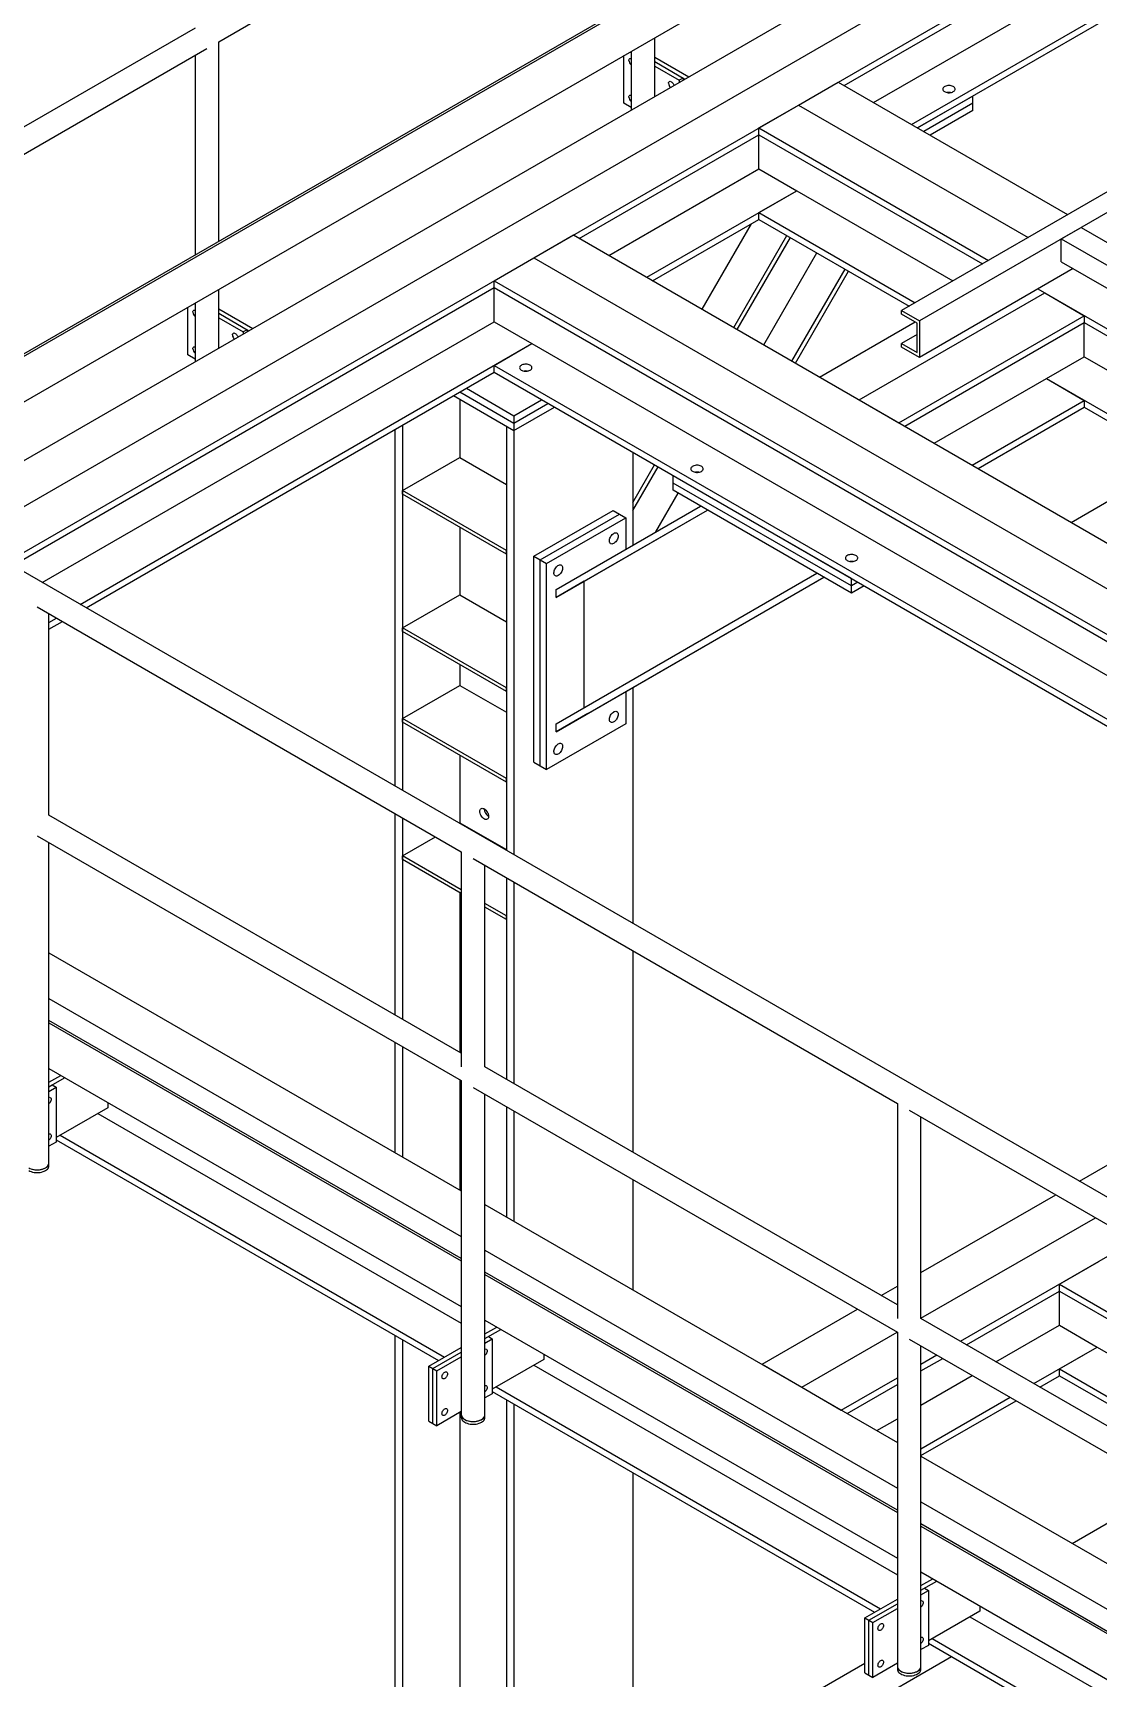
# Model space of a CAD drawing. Header units: millimetres. Extents: x 0 to 16187, y -20471 to 6290.
# Drawn here: x 616.2 to 711.2, y 1881.5 to 2028.2 of the extents above; entities that cross this region are included whole.
import ezdxf

# ---------------------------------------------------------------- set-up
doc = ezdxf.new("R2010")
doc.units = ezdxf.units.MM

msp = doc.modelspace()

# ---------------------------------------------------------------- linework, layer by layer
at = {"color": 7, "linetype": 'Continuous', "lineweight": 25}
for p, q in [((606.76636, 1985.1044), (790.93166, 2091.42076)), ((610.3019, 1983.06338), (794.4672, 2089.37974)), ((613.83743, 1981.02236), (798.00273, 2087.33872)), ((749.1063, 2076.8039), (598.51362, 1989.8686)), ((598.6904, 1989.76655), (749.28307, 2076.70185)), ((602.22651, 1987.7252), (749.28307, 2072.61915)), ((632.74268, 2027.43979), (670.57847, 2049.28192)), ((688.52501, 2023.52617), (724.41059, 2044.24248)), ((691.15996, 2022.00505), (724.41059, 2041.20023)), ((694.53639, 2020.05587), (727.78703, 2039.25106)), ((695.06681, 2019.74967), (724.41059, 2036.68948)), ((630.63268, 2028.65806), (593.85181, 2007.42491)), ((632.74268, 2009.62862), (632.74268, 2027.43979)), ((671.63355, 2022.55143), (671.63355, 2027.79303)), ((593.85181, 2004.98856), (631.68759, 2026.8307)), ((630.63268, 2026.22171), (630.63268, 2008.41054)), ((668.86859, 2021.95429), (668.86859, 2026.19686)), ((669.43735, 2026.5252), (669.52355, 2026.47543)), ((669.52355, 2026.57496), (669.52355, 2021.33335)), ((671.63355, 2026.07376), (674.68432, 2024.3126)), ((671.63355, 2025.66556), (674.17189, 2024.20021)), ((671.63355, 2025.66556), (674.33076, 2024.10849)), ((671.63355, 2025.25736), (673.81834, 2023.99611)), ((674.17189, 2024.20021), (673.81834, 2023.99611)), ((673.81834, 2023.99611), (673.81834, 2023.81268)), ((674.17189, 2024.20021), (674.17189, 2024.01678)), ((684.45906, 2021.79136), (687.99459, 2023.83238)), ((687.99459, 2023.83238), (708.46473, 2012.01522)), ((699.99773, 2022.59623), (695.06681, 2019.74967)), ((699.99773, 2021.943), (699.99773, 2022.59623)), ((669.52355, 2021.57619), (668.86859, 2021.95429)), ((680.92353, 2019.75034), (684.45906, 2021.79136)), ((684.45906, 2021.79136), (704.9292, 2009.9742)), ((699.99773, 2021.943), (695.63259, 2019.42306)), ((699.99773, 2021.28977), (696.19837, 2019.09644)), ((699.99773, 2021.28977), (699.99773, 2021.943)), ((680.92353, 2019.75034), (701.39366, 2007.93318)), ((680.92353, 2019.13793), (680.92353, 2019.75034)), ((664.90764, 2009.89216), (680.92353, 2019.13793)), ((680.92353, 2019.13793), (700.86325, 2007.62697)), ((680.92353, 2016.09568), (680.92353, 2019.13793)), ((667.54259, 2008.37103), (680.92353, 2016.09568)), ((680.92353, 2016.09568), (684.29996, 2014.14651)), ((715.74853, 2016.22007), (693.65145, 2003.46369)), ((717.33952, 2015.30161), (695.24244, 2002.54523)), ((670.91903, 2006.42186), (684.29996, 2014.14651)), ((680.92353, 2012.19733), (684.29996, 2014.14651)), ((684.29996, 2014.14651), (698.2283, 2006.10585)), ((680.92353, 2012.19733), (694.85186, 2004.15667)), ((680.92353, 2011.58493), (680.92353, 2012.19733)), ((671.44944, 2006.11566), (680.92353, 2011.58493)), ((675.85786, 2003.57073), (680.26556, 2011.20509)), ((680.92353, 2011.58493), (694.32145, 2003.85047)), ((707.89965, 2009.85208), (709.66742, 2010.87259)), ((709.66742, 2010.87259), (731.23417, 1998.42237)), ((660.84169, 2008.15734), (664.37723, 2010.19836)), ((664.37723, 2010.19836), (771.83912, 1948.16193)), ((678.68629, 2001.93791), (683.42294, 2010.14204)), ((678.99881, 2001.7575), (683.73547, 2009.96163)), ((707.89965, 2007.81073), (707.89965, 2009.85208)), ((707.89965, 2009.85208), (729.46641, 1997.40186)), ((718.29125, 1920.72245), (567.3593, 2007.85361)), ((657.30616, 2006.11632), (660.84169, 2008.15734)), ((660.84169, 2008.15734), (768.30359, 1946.12091)), ((681.36398, 2000.39212), (686.10064, 2008.59624)), ((707.89965, 2007.81073), (727.69835, 1996.38118)), ((683.87421, 1998.94299), (688.61087, 2007.14712)), ((684.18674, 1998.76257), (688.92339, 2006.9667)), ((708.96048, 2007.19833), (695.24244, 1999.27907)), ((614.36785, 1980.71615), (657.30616, 2005.50391)), ((632.74268, 2000.10021), (632.74268, 2005.34181)), ((657.30616, 2006.11632), (764.76805, 1944.07989)), ((657.30616, 2005.50391), (657.30616, 2006.11632)), ((657.30616, 2005.50391), (752.44729, 1950.58011)), ((657.30616, 2002.46167), (657.30616, 2005.50391)), ((689.86843, 1995.4826), (706.41473, 2005.03458)), ((705.81354, 2005.38164), (706.41473, 2005.03458)), ((705.81354, 2005.38164), (724.55141, 1994.56449)), ((706.41473, 2005.03458), (709.95026, 2002.99356)), ((629.97772, 1999.50307), (629.97772, 2003.74563)), ((630.54648, 2004.07397), (630.63268, 2004.02421)), ((630.63268, 2004.12373), (630.63268, 1998.88213)), ((632.74268, 2003.62254), (635.79344, 2001.86137)), ((693.65145, 2003.46369), (695.24244, 2002.54523)), ((693.65145, 2003.13707), (693.65145, 2003.46369)), ((617.0028, 1979.19503), (657.30616, 2002.46167)), ((632.74268, 2003.21434), (635.28102, 2001.74898)), ((632.74268, 2003.21434), (635.43989, 2001.65727)), ((632.74268, 2002.80613), (634.92747, 2001.54488)), ((657.30616, 2002.46167), (660.68259, 2000.51249)), ((686.33289, 1997.52362), (694.85409, 2002.4428)), ((693.40396, 1993.44158), (709.95026, 2002.99356)), ((695.03031, 2002.34108), (693.65145, 2003.13707)), ((693.93438, 1993.13538), (709.95026, 2002.38115)), ((695.03031, 1999.72815), (695.03031, 2002.34108)), ((695.24244, 2002.54523), (695.24244, 1999.27907)), ((709.95026, 2002.99356), (709.95026, 2002.38115)), ((709.95026, 1999.3389), (709.95026, 2002.38115)), ((709.95026, 2002.38115), (724.02099, 1994.25829)), ((620.37923, 1977.24586), (660.68259, 2000.51249)), ((635.28102, 2001.74898), (634.92747, 2001.54488)), ((634.92747, 2001.54488), (634.92747, 2001.36146)), ((635.28102, 2001.74898), (635.28102, 2001.56556)), ((657.30616, 1998.56332), (660.68259, 2000.51249)), ((660.68259, 2000.51249), (749.81234, 1949.05898)), ((695.03031, 2001.32014), (693.65145, 2000.52414)), ((693.65145, 2000.19753), (693.65145, 2000.52414)), ((693.65145, 2000.52414), (695.03031, 1999.72815)), ((630.63268, 1999.12497), (629.97772, 1999.50307)), ((695.24244, 1999.27907), (693.65145, 2000.19753)), ((706.57382, 1997.38973), (709.95026, 1999.3389)), ((709.95026, 1999.3389), (721.38604, 1992.73717)), ((620.90965, 1976.93965), (657.30616, 1997.95091)), ((657.30616, 1998.56332), (746.43591, 1947.10981)), ((657.30616, 1997.95091), (657.30616, 1998.56332)), ((657.30616, 1997.95091), (745.90549, 1946.80361)), ((686.33289, 1997.52362), (689.86843, 1995.4826)), ((654.26551, 1996.19558), (659.07393, 1993.41974)), ((654.83129, 1996.5222), (659.07393, 1994.07297)), ((696.56933, 1991.61426), (706.57382, 1997.38973)), ((706.57382, 1997.38973), (709.95026, 1995.44056)), ((706.57382, 1997.38973), (718.00961, 1990.78799)), ((653.69973, 1995.86896), (659.07393, 1992.76651)), ((654.24792, 1995.5525), (654.24792, 1990.34596)), ((659.07393, 1994.07297), (661.5488, 1995.50169)), ((659.07393, 1993.41974), (662.11458, 1995.17507)), ((659.07393, 1992.76651), (662.68035, 1994.84845)), ((689.86843, 1995.4826), (693.40396, 1993.44158)), ((699.94576, 1989.66508), (709.95026, 1995.44056)), ((700.47618, 1989.35888), (709.95026, 1994.82815)), ((709.95026, 1995.44056), (709.95026, 1994.82815)), ((709.95026, 1994.82815), (717.47919, 1990.48179)), ((649.13908, 1993.23615), (649.13908, 1960.64315)), ((658.40217, 1993.1543), (658.40217, 1955.29568)), ((659.07393, 1994.07297), (659.07393, 1993.41974)), ((659.07393, 1993.41974), (659.07393, 1992.76651)), ((648.46732, 1992.84836), (648.46732, 1961.03094)), ((659.07393, 1992.76651), (659.07393, 1954.90788)), ((649.13908, 1987.39669), (654.24792, 1990.34596)), ((654.24792, 1990.34596), (658.40217, 1987.94776)), ((669.68053, 1990.80734), (669.68053, 1982.52447)), ((669.68053, 1986.33948), (671.61522, 1989.69047)), ((669.68053, 1985.61775), (671.92775, 1989.51005)), ((673.28677, 1988.07227), (673.28677, 1988.7255)), ((689.19667, 1979.54091), (673.28677, 1988.7255)), ((708.78353, 1984.56315), (716.80919, 1989.19626)), ((649.13908, 1987.07007), (649.13908, 1987.39669)), ((658.40217, 1982.04921), (649.13908, 1987.39669)), ((689.19667, 1978.88768), (673.28677, 1988.07227)), ((673.28677, 1987.41903), (673.28677, 1988.07227)), ((689.19667, 1978.23444), (673.28677, 1987.41903)), ((658.40217, 1981.7226), (649.13908, 1987.07007)), ((662.83927, 1978.57382), (675.72194, 1986.01324)), ((671.7321, 1983.7092), (673.72718, 1987.16479)), ((660.84169, 1981.53877), (667.91276, 1985.62081)), ((661.40738, 1981.21221), (668.47845, 1985.29425)), ((661.97306, 1980.88565), (669.04413, 1984.96769)), ((662.83927, 1977.85209), (676.34694, 1985.65244)), ((665.3495, 1979.30121), (676.34735, 1985.6522)), ((667.91276, 1985.62081), (668.47845, 1985.29425)), ((668.47845, 1985.29425), (669.04413, 1984.96769)), ((669.04413, 1984.96769), (669.04413, 1982.15697)), ((708.78353, 1984.56315), (712.31907, 1982.52213)), ((654.24792, 1984.1208), (654.24792, 1978.09785)), ((658.40217, 1981.7226), (658.40217, 1982.04921)), ((660.84169, 1981.53877), (661.40738, 1981.21221)), ((660.84169, 1963.1666), (660.84169, 1981.53877)), ((661.40738, 1962.84004), (661.40738, 1981.21221)), ((661.40738, 1981.21221), (661.97306, 1980.88565)), ((661.97306, 1962.51348), (661.97306, 1980.88565)), ((662.83927, 1966.59315), (686.09694, 1980.02388)), ((662.83927, 1965.87142), (686.72194, 1979.66308)), ((665.3495, 1979.30121), (662.83927, 1977.85209)), ((662.83927, 1977.85209), (662.83927, 1978.57382)), ((665.3495, 1968.04274), (665.3495, 1979.30121)), ((665.6677, 1967.50424), (686.7224, 1979.66281)), ((689.19667, 1978.88768), (689.19667, 1979.54091)), ((689.76245, 1979.21429), (689.19667, 1978.88768)), ((689.19667, 1978.23444), (689.19667, 1978.88768)), ((690.32823, 1978.88768), (689.19667, 1978.23444)), ((616.54631, 1977.0222), (654.3821, 1955.18007)), ((649.13908, 1975.14857), (654.24792, 1978.09785)), ((654.24792, 1978.09785), (658.40217, 1975.69965)), ((617.60123, 1958.43604), (617.60123, 1976.41321)), ((617.60123, 1975.64215), (618.26906, 1976.02768)), ((617.60123, 1975.02974), (618.79948, 1975.72148)), ((649.13908, 1974.82196), (649.13908, 1975.14857)), ((658.40217, 1969.8011), (649.13908, 1975.14857)), ((658.40217, 1969.47449), (649.13908, 1974.82196)), ((654.24792, 1971.87268), (654.24792, 1970.0141)), ((649.13908, 1967.06482), (654.24792, 1970.0141)), ((654.24792, 1970.0141), (658.40217, 1967.6159)), ((658.40217, 1969.47449), (658.40217, 1969.8011)), ((669.68053, 1969.82155), (669.68053, 1948.78482)), ((669.04413, 1969.45405), (669.04413, 1966.59552)), ((649.13908, 1966.7382), (649.13908, 1967.06482)), ((658.40217, 1961.71735), (649.13908, 1967.06482)), ((658.40217, 1961.39073), (649.13908, 1966.7382)), ((665.6677, 1967.50424), (662.83927, 1965.87142)), ((669.04413, 1966.59552), (661.97306, 1962.51348)), ((662.83927, 1965.87142), (662.83927, 1966.59315)), ((654.24792, 1963.78893), (654.24792, 1957.76598)), ((660.84169, 1963.1666), (661.40738, 1962.84004)), ((661.40738, 1962.84004), (661.97306, 1962.51348)), ((658.40217, 1961.39073), (658.40217, 1961.71735)), ((654.3821, 1937.2029), (617.60123, 1958.43604)), ((648.46732, 1958.59459), (648.46732, 1940.61742)), ((649.13908, 1958.2068), (649.13908, 1940.22963)), ((616.54631, 1956.60868), (654.3821, 1934.76655)), ((649.13908, 1954.81671), (652.0753, 1956.51175)), ((654.18547, 1957.72993), (654.24792, 1957.76598)), ((654.24792, 1957.76598), (658.40217, 1955.36778)), ((617.60123, 1927.41076), (617.60123, 1955.99969)), ((654.3821, 1955.18007), (654.3821, 1935.98482)), ((649.13908, 1954.49009), (649.13908, 1954.81671)), ((654.3821, 1951.78998), (649.13908, 1954.81671)), ((654.3821, 1951.46336), (649.13908, 1954.49009)), ((655.43718, 1954.57098), (693.27297, 1932.72884)), ((656.4921, 1935.98482), (656.4921, 1953.96199)), ((658.40217, 1952.85933), (658.40217, 1934.88216)), ((659.07393, 1952.47153), (659.07393, 1934.49436)), ((654.24792, 1951.54082), (654.24792, 1937.28036)), ((658.40217, 1949.46924), (656.4921, 1950.5719)), ((709.50898, 1925.79235), (752.97771, 1950.88631)), ((658.40217, 1949.14262), (656.4921, 1950.24528)), ((658.40217, 1949.14262), (658.40217, 1949.46924)), ((617.60123, 1946.17207), (654.3821, 1924.93892)), ((669.68053, 1946.34847), (669.68053, 1928.3713)), ((617.60123, 1942.09003), (654.3821, 1920.85688)), ((654.3821, 1918.8821), (617.60123, 1940.11525)), ((617.60123, 1939.91115), (654.3821, 1918.678)), ((648.46732, 1938.18107), (648.46732, 1928.35345)), ((649.13908, 1937.79328), (649.13908, 1927.96565)), ((693.27297, 1914.75167), (656.4921, 1935.98482)), ((617.60123, 1935.82844), (654.3821, 1914.5953)), ((617.60123, 1934.6186), (618.64909, 1935.22352)), ((617.60123, 1934.2104), (619.00264, 1935.01942)), ((617.60123, 1934.2104), (617.90263, 1934.3844)), ((617.90263, 1934.3844), (618.25619, 1934.18029)), ((654.24792, 1934.844), (654.24792, 1925.01638)), ((654.3821, 1934.76655), (654.3821, 1904.95954)), ((617.60123, 1933.80219), (618.25619, 1934.18029)), ((618.25619, 1934.18029), (618.25619, 1929.28105)), ((655.43718, 1934.15746), (693.27297, 1912.31532)), ((656.4921, 1904.95954), (656.4921, 1933.54847)), ((622.85238, 1932.34258), (618.25619, 1929.68925)), ((621.96835, 1931.83224), (654.3821, 1913.12019)), ((622.85238, 1932.79701), (622.85238, 1932.34258)), ((658.40217, 1932.44581), (658.40217, 1922.61818)), ((659.07393, 1932.05801), (659.07393, 1922.23039)), ((693.27297, 1932.72884), (693.27297, 1913.5336)), ((694.32806, 1932.11975), (717.23633, 1918.89509)), ((695.38297, 1913.5336), (695.38297, 1931.51077)), ((618.25619, 1929.28105), (617.60123, 1928.90295)), ((618.25619, 1929.46448), (652.35549, 1909.77937)), ((618.59192, 1929.88307), (652.88591, 1910.08557)), ((617.60123, 1927.1658), (617.60123, 1927.41076)), ((669.68053, 1925.93495), (669.68053, 1916.10733)), ((695.38297, 1917.63758), (707.39881, 1924.57417)), ((656.4921, 1923.72084), (693.27297, 1902.4877)), ((695.38297, 1913.55554), (710.93434, 1922.53315)), ((698.8995, 1911.50355), (714.46987, 1920.49213)), ((656.4921, 1919.6388), (693.27297, 1898.40566)), ((707.72287, 1916.59717), (711.25841, 1918.63819)), ((693.27297, 1896.43088), (656.4921, 1917.66402)), ((656.4921, 1917.45992), (693.27297, 1896.22678)), ((691.82844, 1915.58559), (693.27297, 1916.4195)), ((699.42992, 1911.19734), (707.72287, 1915.98476)), ((707.72287, 1916.59717), (730.12269, 1903.66603)), ((707.72287, 1915.98476), (707.72287, 1916.59717)), ((707.72287, 1915.98476), (729.59228, 1903.35983)), ((707.72287, 1912.94252), (707.72287, 1915.98476)), ((681.20637, 1909.4536), (689.71826, 1914.36741)), ((656.4921, 1913.37722), (693.27297, 1892.14407)), ((656.4921, 1912.16738), (657.53996, 1912.7723)), ((656.4921, 1911.75917), (657.89352, 1912.5682)), ((718.29125, 1900.30893), (695.38297, 1913.5336)), ((702.06487, 1909.67622), (707.72287, 1912.94252)), ((707.72287, 1912.94252), (711.09931, 1910.99334)), ((648.46732, 1912.02396), (648.46732, 1859.91419)), ((649.13908, 1911.63616), (649.13908, 1859.5264)), ((651.49021, 1909.27985), (654.3821, 1910.9493)), ((656.4921, 1911.75917), (656.79351, 1911.93317)), ((656.4921, 1911.35097), (657.14706, 1911.72907)), ((656.79351, 1911.93317), (657.14706, 1911.72907)), ((657.14706, 1911.72907), (657.14706, 1906.82983)), ((684.7419, 1907.41258), (693.2538, 1912.32639)), ((693.27297, 1912.31532), (693.27297, 1882.50831)), ((694.32806, 1911.70623), (717.23633, 1898.48157)), ((695.38297, 1882.50831), (695.38297, 1911.09725)), ((705.4413, 1907.72705), (711.09931, 1910.99334)), ((707.72287, 1909.04417), (711.09931, 1910.99334)), ((711.09931, 1910.99334), (726.95733, 1901.8387)), ((651.84376, 1909.07575), (654.3821, 1910.5411)), ((652.19731, 1908.87164), (654.3821, 1910.13289)), ((661.74325, 1909.89136), (657.14706, 1907.23803)), ((661.74325, 1910.34579), (661.74325, 1909.89136)), ((681.20637, 1909.4536), (684.7419, 1907.41258)), ((695.38297, 1909.4735), (696.78933, 1910.28537)), ((695.38297, 1908.86109), (697.31975, 1909.97917)), ((651.49021, 1909.27985), (651.84376, 1909.07575)), ((651.49021, 1904.3806), (651.49021, 1909.27985)), ((651.84376, 1909.07575), (652.19731, 1908.87164)), ((651.84376, 1904.1765), (651.84376, 1909.07575)), ((652.19731, 1903.9724), (652.19731, 1908.87164)), ((660.85923, 1909.38102), (693.27297, 1890.66896)), ((688.27744, 1905.37156), (693.27297, 1908.25542)), ((695.38297, 1905.81884), (699.9547, 1908.45804)), ((705.97172, 1907.42084), (707.72287, 1908.43176)), ((707.72287, 1909.04417), (723.48607, 1899.94427)), ((707.72287, 1908.43176), (707.72287, 1909.04417)), ((707.72287, 1908.43176), (722.7606, 1899.75067)), ((657.14706, 1906.82983), (656.4921, 1906.45173)), ((657.14706, 1907.01325), (691.24637, 1887.32814)), ((657.48279, 1907.43184), (691.77678, 1887.63435)), ((684.7419, 1907.41258), (688.27744, 1905.37156)), ((688.80785, 1905.06536), (693.27297, 1907.64301)), ((695.38297, 1901.92049), (703.33113, 1906.50887)), ((654.3821, 1905.23365), (652.19731, 1903.9724)), ((654.24792, 1905.15619), (654.24792, 1862.47567)), ((658.40217, 1906.28869), (658.40217, 1854.17892)), ((659.07393, 1905.9009), (659.07393, 1853.79113)), ((695.38297, 1901.30809), (703.86155, 1906.20267)), ((651.49021, 1904.3806), (651.84376, 1904.1765)), ((651.84376, 1904.1765), (652.19731, 1903.9724)), ((654.3821, 1904.95954), (654.3821, 1904.71458)), ((656.4921, 1904.71458), (656.4921, 1904.95954)), ((691.4428, 1903.54423), (693.27297, 1904.60077)), ((695.38297, 1901.26962), (721.29932, 1886.30843)), ((669.68053, 1899.77784), (669.68053, 1859.91419)), ((708.87544, 1893.48059), (717.39056, 1898.39626)), ((695.38297, 1897.18758), (722.57742, 1881.48856)), ((717.94057, 1882.19058), (695.38297, 1895.2128)), ((695.38297, 1895.0087), (717.76379, 1882.08853)), ((695.38297, 1890.926), (717.76379, 1878.00582)), ((695.38297, 1889.71616), (696.43084, 1890.32108)), ((695.38297, 1889.30795), (696.78439, 1890.11697)), ((695.38297, 1889.30795), (695.68438, 1889.48195)), ((695.38297, 1888.89975), (696.03793, 1889.27785)), ((695.68438, 1889.48195), (696.03793, 1889.27785)), ((696.03793, 1889.27785), (696.03793, 1884.3786)), ((690.38108, 1886.82862), (693.27297, 1888.49808)), ((690.73463, 1886.62452), (693.27297, 1888.08987)), ((691.08819, 1886.42042), (693.27297, 1887.68167)), ((700.63413, 1887.44013), (696.03793, 1884.78681)), ((700.63413, 1887.89457), (700.63413, 1887.44013)), ((690.38108, 1881.92938), (690.38108, 1886.82862)), ((690.38108, 1886.82862), (690.73463, 1886.62452)), ((690.73463, 1886.62452), (691.08819, 1886.42042)), ((690.73463, 1881.72528), (690.73463, 1886.62452)), ((691.08819, 1881.52118), (691.08819, 1886.42042)), ((699.7501, 1886.9298), (724.67576, 1872.54052)), ((696.03793, 1884.56203), (721.29932, 1869.97894)), ((696.37367, 1884.98062), (721.29932, 1870.59135)), ((669.68053, 1866.96774), (698.09798, 1883.37279)), ((696.03793, 1884.3786), (695.38297, 1884.0005)), ((669.68053, 1870.85385), (690.38108, 1882.80402)), ((690.38108, 1881.92938), (690.73463, 1881.72528)), ((690.73463, 1881.72528), (691.08819, 1881.52118)), ((693.27297, 1882.78243), (691.08819, 1881.52118)), ((693.27297, 1882.50831), (693.27297, 1882.26335)), ((695.38297, 1882.26335), (695.38297, 1882.50831))]:
    msp.add_line(p, q, dxfattribs=at)
at = {"color": 7, "linetype": 'Continuous', "lineweight": 25, "flags": 128}
for points in [[(669.32821, 2025.77166), (669.33442, 2025.83167), (669.35272, 2025.88151), (669.38221, 2025.91868), (669.42139, 2025.94131), (669.46832, 2025.94827), (669.52063, 2025.93921), (669.52355, 2025.93827)], [(669.32821, 2022.5055), (669.33442, 2022.56551), (669.35272, 2022.61535), (669.38221, 2022.65251), (669.42139, 2022.67514), (669.46832, 2022.6821), (669.52063, 2022.67304), (669.52355, 2022.6721)], [(672.86375, 2023.73064), (672.86995, 2023.79065), (672.88825, 2023.84049), (672.91774, 2023.87766), (672.95693, 2023.90029), (673.00385, 2023.90725), (673.05616, 2023.89819), (673.11123, 2023.87356), (673.1663, 2023.8346), (673.21861, 2023.78327), (673.26554, 2023.72213), (673.30473, 2023.65425), (673.33421, 2023.58305), (673.34658, 2023.54034)], [(698.26532, 2022.98412), (698.32851, 2023.02782), (698.37717, 2023.07733), (698.40974, 2023.13106), (698.42516, 2023.18728), (698.42295, 2023.24419), (698.40317, 2023.29995), (698.36646, 2023.35278), (698.314, 2023.40098), (698.24748, 2023.443), (698.16903, 2023.47748), (698.08117, 2023.50332), (697.98673, 2023.51969), (697.88875, 2023.52607), (697.79037, 2023.52224), (697.69476, 2023.50833), (697.60498, 2023.48479), (697.52393, 2023.45237), (697.45421, 2023.41212), (697.39805, 2023.36533), (697.35727, 2023.3135), (697.33318, 2023.25831), (697.32655, 2023.20151), (697.33759, 2023.14495), (697.36595, 2023.09043), (697.41071, 2023.03971), (697.47045, 2022.99442), (697.54323, 2022.95602), (697.62672, 2022.92574), (697.71823, 2022.90454), (697.81483, 2022.89313), (697.91341, 2022.89185), (698.0108, 2022.90075), (698.10387, 2022.91955), (698.18963, 2022.94764), (698.26532, 2022.98412)], [(630.43734, 2003.32044), (630.44354, 2003.38045), (630.46185, 2003.43029), (630.49133, 2003.46745), (630.53052, 2003.49008), (630.57744, 2003.49704), (630.62975, 2003.48798), (630.63268, 2003.48704)], [(633.97287, 2001.27942), (633.97908, 2001.33943), (633.99738, 2001.38927), (634.02687, 2001.42643), (634.06605, 2001.44906), (634.11298, 2001.45602), (634.16529, 2001.44696), (634.22036, 2001.42234), (634.27543, 2001.38338), (634.32774, 2001.33204), (634.37467, 2001.27091), (634.41385, 2001.20303), (634.44334, 2001.13182), (634.4557, 2001.08911)], [(630.43734, 2000.05427), (630.44354, 2000.11429), (630.46185, 2000.16413), (630.49133, 2000.20129), (630.53052, 2000.22392), (630.57744, 2000.23088), (630.62975, 2000.22182), (630.63268, 2000.22088)], [(660.52349, 1998.1347), (660.58669, 1998.1784), (660.63535, 1998.22791), (660.66792, 1998.28164), (660.68334, 1998.33786), (660.68113, 1998.39476), (660.66135, 1998.45053), (660.62464, 1998.50336), (660.57218, 1998.55156), (660.50566, 1998.59357), (660.4272, 1998.62806), (660.33935, 1998.6539), (660.24491, 1998.67027), (660.14693, 1998.67664), (660.04855, 1998.67281), (659.95293, 1998.65891), (659.86316, 1998.63537), (659.7821, 1998.60295), (659.71238, 1998.5627), (659.65623, 1998.51591), (659.61545, 1998.46408), (659.59136, 1998.40888), (659.58472, 1998.35209), (659.59576, 1998.29553), (659.62412, 1998.24101), (659.66889, 1998.19029), (659.72862, 1998.145), (659.8014, 1998.1066), (659.88489, 1998.07631), (659.97641, 1998.05512), (660.07301, 1998.0437), (660.17158, 1998.04243), (660.26897, 1998.05133), (660.36204, 1998.07013), (660.4478, 1998.09822), (660.52349, 1998.1347)], [(675.797, 1989.11339), (675.86019, 1989.15709), (675.90886, 1989.2066), (675.94142, 1989.26033), (675.95685, 1989.31655), (675.95463, 1989.37346), (675.93486, 1989.42922), (675.89815, 1989.48205), (675.84569, 1989.53025), (675.77916, 1989.57226), (675.70071, 1989.60675), (675.61285, 1989.63259), (675.51842, 1989.64896), (675.42043, 1989.65533), (675.32205, 1989.6515), (675.22644, 1989.6376), (675.13666, 1989.61406), (675.05561, 1989.58164), (674.98589, 1989.54139), (674.92974, 1989.4946), (674.88896, 1989.44277), (674.86486, 1989.38757), (674.85823, 1989.33078), (674.86927, 1989.27422), (674.89763, 1989.2197), (674.94239, 1989.16898), (675.00213, 1989.12369), (675.07491, 1989.08529), (675.1584, 1989.055), (675.24991, 1989.03381), (675.34651, 1989.02239), (675.44509, 1989.02112), (675.54248, 1989.03002), (675.63555, 1989.04882), (675.72131, 1989.07691), (675.797, 1989.11339)], [(667.98347, 1983.57967), (668.05291, 1983.61254), (668.12012, 1983.62992), (668.18294, 1983.63125), (668.23935, 1983.61649), (668.28753, 1983.58611), (668.32594, 1983.54109), (668.35335, 1983.48287), (668.36886, 1983.41333), (668.37199, 1983.33471), (668.36263, 1983.24952), (668.34108, 1983.16051), (668.30804, 1983.07054), (668.26457, 1982.98249), (668.21207, 1982.89921), (668.15221, 1982.82336), (668.08694, 1982.75739), (668.01833, 1982.70341), (667.94861, 1982.66316), (667.88001, 1982.63793), (667.81473, 1982.62853), (667.75488, 1982.63528), (667.70237, 1982.65794), (667.6589, 1982.69579), (667.62586, 1982.74762), (667.60431, 1982.81175), (667.59495, 1982.88613), (667.59808, 1982.96837), (667.6136, 1983.05582), (667.641, 1983.14568), (667.67941, 1983.23505), (667.72759, 1983.32106), (667.784, 1983.40094), (667.84682, 1983.47214), (667.91403, 1983.53236), (667.98347, 1983.57967)], [(689.58558, 1981.15341), (689.64878, 1981.19711), (689.69744, 1981.24662), (689.73, 1981.30035), (689.74543, 1981.35657), (689.74322, 1981.41348), (689.72344, 1981.46924), (689.68673, 1981.52207), (689.63427, 1981.57027), (689.56774, 1981.61229), (689.48929, 1981.64677), (689.40144, 1981.67261), (689.307, 1981.68898), (689.20902, 1981.69535), (689.11064, 1981.69153), (689.01502, 1981.67762), (688.92525, 1981.65408), (688.84419, 1981.62166), (688.77447, 1981.58141), (688.71832, 1981.53462), (688.67754, 1981.48279), (688.65345, 1981.4276), (688.64681, 1981.3708), (688.65785, 1981.31424), (688.68621, 1981.25972), (688.73098, 1981.209), (688.79071, 1981.16371), (688.86349, 1981.12531), (688.94698, 1981.09502), (689.0385, 1981.07383), (689.13509, 1981.06241), (689.23367, 1981.06114), (689.33106, 1981.07004), (689.42413, 1981.08884), (689.50989, 1981.11693), (689.58558, 1981.15341)], [(663.03372, 1979.82404), (662.96428, 1979.79117), (662.89707, 1979.77379), (662.83425, 1979.77246), (662.77785, 1979.78722), (662.72966, 1979.8176), (662.69125, 1979.86262), (662.66385, 1979.92084), (662.64834, 1979.99038), (662.64521, 1980.069), (662.65457, 1980.15419), (662.67611, 1980.2432), (662.70915, 1980.33318), (662.75262, 1980.42122), (662.80513, 1980.5045), (662.86498, 1980.58035), (662.93026, 1980.64633), (662.99886, 1980.70031), (663.06859, 1980.74056), (663.13719, 1980.76578), (663.20247, 1980.77518), (663.26232, 1980.76843), (663.31483, 1980.74577), (663.3583, 1980.70792), (663.39134, 1980.65609), (663.41288, 1980.59196), (663.42224, 1980.51758), (663.41911, 1980.43534), (663.4036, 1980.34789), (663.3762, 1980.25803), (663.33779, 1980.16866), (663.2896, 1980.08265), (663.2332, 1980.00277), (663.17038, 1979.93157), (663.10317, 1979.87135), (663.03372, 1979.82404)], [(667.98347, 1966.75893), (667.91403, 1966.72606), (667.84682, 1966.70868), (667.784, 1966.70734), (667.72759, 1966.72211), (667.67941, 1966.75249), (667.641, 1966.79751), (667.6136, 1966.85572), (667.59808, 1966.92526), (667.59495, 1967.00389), (667.60431, 1967.08907), (667.62586, 1967.17809), (667.6589, 1967.26806), (667.70237, 1967.3561), (667.75488, 1967.43939), (667.81473, 1967.51523), (667.88001, 1967.58121), (667.94861, 1967.63519), (668.01833, 1967.67544), (668.08694, 1967.70067), (668.15221, 1967.71006), (668.21207, 1967.70332), (668.26457, 1967.68065), (668.30804, 1967.6428), (668.34108, 1967.59098), (668.36263, 1967.52684), (668.37199, 1967.45246), (668.36886, 1967.37022), (668.35335, 1967.28277), (668.32594, 1967.19292), (668.28753, 1967.10355), (668.23935, 1967.01754), (668.18294, 1966.93765), (668.12012, 1966.86645), (668.05291, 1966.80623), (667.98347, 1966.75893)], [(663.03372, 1964.79969), (663.10317, 1964.83256), (663.17038, 1964.84994), (663.2332, 1964.85127), (663.2896, 1964.83651), (663.33779, 1964.80613), (663.3762, 1964.76111), (663.4036, 1964.7029), (663.41911, 1964.63336), (663.42224, 1964.55473), (663.41288, 1964.46955), (663.39134, 1964.38053), (663.3583, 1964.29056), (663.31483, 1964.20252), (663.26232, 1964.11923), (663.20247, 1964.04338), (663.13719, 1963.97741), (663.06859, 1963.92343), (662.99886, 1963.88318), (662.93026, 1963.85795), (662.86498, 1963.84856), (662.80513, 1963.8553), (662.75262, 1963.87796), (662.70915, 1963.91582), (662.67611, 1963.96764), (662.65457, 1964.03178), (662.64521, 1964.10616), (662.64834, 1964.1884), (662.66385, 1964.27585), (662.69125, 1964.3657), (662.72966, 1964.45507), (662.77785, 1964.54108), (662.83425, 1964.62097), (662.89707, 1964.69217), (662.96428, 1964.75239), (663.03372, 1964.79969)], [(656.03337, 1958.77662), (656.03962, 1958.8532), (656.05817, 1958.92011), (656.08842, 1958.97518), (656.1294, 1959.01666), (656.1798, 1959.04321), (656.23798, 1959.05397), (656.3021, 1959.0486), (656.37007, 1959.02728), (656.43972, 1958.99068), (656.50882, 1958.93999), (656.57513, 1958.87683), (656.63652, 1958.80323), (656.69104, 1958.72156), (656.73691, 1958.63445), (656.77267, 1958.54468), (656.79717, 1958.45516), (656.80962, 1958.36876), (656.80962, 1958.28824), (656.79717, 1958.21621), (656.77267, 1958.15497), (656.73691, 1958.1065), (656.69104, 1958.07235), (656.63652, 1958.05362), (656.57513, 1958.05091), (656.50882, 1958.06431), (656.43972, 1958.09339), (656.37007, 1958.13721), (656.3021, 1958.19437), (656.23798, 1958.26302), (656.1798, 1958.34097), (656.1294, 1958.4257), (656.08842, 1958.5145), (656.05817, 1958.6045), (656.03962, 1958.69282), (656.03337, 1958.77662)], [(617.60123, 1933.26503), (617.60415, 1933.26597), (617.65646, 1933.27503), (617.70339, 1933.26807), (617.74257, 1933.24544), (617.77206, 1933.20827), (617.79036, 1933.15843), (617.79657, 1933.09842), (617.79036, 1933.03124), (617.77206, 1932.96027), (617.74257, 1932.88906), (617.70339, 1932.82119), (617.65646, 1932.76005), (617.60415, 1932.70872), (617.60123, 1932.70628)], [(617.60123, 1929.99886), (617.60415, 1929.9998), (617.65646, 1930.00886), (617.70339, 1930.0019), (617.74257, 1929.97927), (617.77206, 1929.94211), (617.79036, 1929.89227), (617.79657, 1929.83226), (617.79036, 1929.76508), (617.77206, 1929.69411), (617.74257, 1929.6229), (617.70339, 1929.55503), (617.65646, 1929.49389), (617.60415, 1929.44255), (617.60123, 1929.44012)], [(615.80023, 1926.98011), (615.90398, 1926.92758), (616.01873, 1926.88332), (616.14249, 1926.84808), (616.27317, 1926.82247), (616.40852, 1926.80693), (616.54623, 1926.80172), (616.68393, 1926.80693), (616.81928, 1926.82247), (616.94996, 1926.84808), (617.07373, 1926.88332), (617.18847, 1926.92758), (617.29222, 1926.98011), (617.38321, 1927.04), (617.45988, 1927.10624), (617.52092, 1927.17769), (617.56528, 1927.25313), (617.5922, 1927.33127), (617.60123, 1927.41076)], [(615.80023, 1926.73514), (615.90398, 1926.68262), (616.01873, 1926.63836), (616.14249, 1926.60312), (616.27317, 1926.57751), (616.40852, 1926.56197), (616.54623, 1926.55676), (616.68393, 1926.56197), (616.81928, 1926.57751), (616.94996, 1926.60312), (617.07373, 1926.63836), (617.18847, 1926.68262), (617.29222, 1926.73514), (617.38321, 1926.79504), (617.45988, 1926.86128), (617.52092, 1926.93273), (617.56528, 1927.00817), (617.5922, 1927.0863), (617.60123, 1927.1658)], [(616.08942, 1926.86178), (616.21745, 1926.83205), (616.35111, 1926.81223), (616.48811, 1926.80265), (616.62611, 1926.80347), (616.76273, 1926.81469), (616.89565, 1926.8361), (617.0226, 1926.86735), (617.14139, 1926.90789), (617.25, 1926.95704), (617.34657, 1927.01395), (617.42944, 1927.07765), (617.4972, 1927.14705), (617.54869, 1927.22097), (617.58303, 1927.29813), (617.59962, 1927.37721), (617.60123, 1927.41076)], [(656.4921, 1910.8138), (656.49502, 1910.81474), (656.54733, 1910.8238), (656.59426, 1910.81684), (656.63345, 1910.79421), (656.66293, 1910.75705), (656.68124, 1910.70721), (656.68744, 1910.6472), (656.68124, 1910.58002), (656.66293, 1910.50905), (656.63345, 1910.43784), (656.59426, 1910.36997), (656.54733, 1910.30883), (656.49502, 1910.25749), (656.4921, 1910.25506)], [(652.65693, 1908.32043), (652.66314, 1908.38761), (652.68144, 1908.45858), (652.71093, 1908.52979), (652.75011, 1908.59767), (652.79704, 1908.6588), (652.84935, 1908.71014), (652.90442, 1908.7491), (652.95949, 1908.77372), (653.0118, 1908.78278), (653.05873, 1908.77582), (653.09791, 1908.75319), (653.1274, 1908.71603), (653.1457, 1908.66619), (653.15191, 1908.60618), (653.1457, 1908.539), (653.1274, 1908.46803), (653.09791, 1908.39682), (653.05873, 1908.32895), (653.0118, 1908.26781), (652.95949, 1908.21647), (652.90442, 1908.17752), (652.84935, 1908.15289), (652.79704, 1908.14383), (652.75011, 1908.15079), (652.71093, 1908.17342), (652.68144, 1908.21058), (652.66314, 1908.26042), (652.65693, 1908.32043)], [(656.4921, 1907.54764), (656.49502, 1907.54858), (656.54733, 1907.55764), (656.59426, 1907.55068), (656.63345, 1907.52805), (656.66293, 1907.49089), (656.68124, 1907.44105), (656.68744, 1907.38103), (656.68124, 1907.31386), (656.66293, 1907.24289), (656.63345, 1907.17168), (656.59426, 1907.1038), (656.54733, 1907.04267), (656.49502, 1906.99133), (656.4921, 1906.98889)], [(652.65693, 1905.05427), (652.66314, 1905.12145), (652.68144, 1905.19242), (652.71093, 1905.26363), (652.75011, 1905.3315), (652.79704, 1905.39264), (652.84935, 1905.44398), (652.90442, 1905.48293), (652.95949, 1905.50756), (653.0118, 1905.51662), (653.05873, 1905.50966), (653.09791, 1905.48703), (653.1274, 1905.44987), (653.1457, 1905.40003), (653.15191, 1905.34001), (653.1457, 1905.27284), (653.1274, 1905.20187), (653.09791, 1905.13066), (653.05873, 1905.06278), (653.0118, 1905.00165), (652.95949, 1904.95031), (652.90442, 1904.91135), (652.84935, 1904.88673), (652.79704, 1904.87767), (652.75011, 1904.88463), (652.71093, 1904.90725), (652.68144, 1904.94442), (652.66314, 1904.99426), (652.65693, 1905.05427)], [(654.3821, 1904.95954), (654.39112, 1904.88004), (654.41805, 1904.80191), (654.46241, 1904.72647), (654.52344, 1904.65502), (654.60011, 1904.58878), (654.6911, 1904.52888)], [(654.3821, 1904.95954), (654.38513, 1904.91342), (654.40455, 1904.83455), (654.44165, 1904.75782), (654.49577, 1904.68453), (654.566, 1904.61596), (654.65114, 1904.55326), (654.74973, 1904.49751), (654.86007, 1904.44967), (654.98029, 1904.41055), (655.10833, 1904.38083), (655.24199, 1904.36101), (655.37899, 1904.35142), (655.51698, 1904.35225), (655.65361, 1904.36346), (655.78653, 1904.38488), (655.91347, 1904.41612), (656.03226, 1904.45667), (656.14087, 1904.50581), (656.23744, 1904.56273), (656.32031, 1904.62643), (656.38807, 1904.69583), (656.43956, 1904.76974), (656.4739, 1904.8469), (656.4905, 1904.92599), (656.4921, 1904.95954)], [(654.3821, 1904.71458), (654.39112, 1904.63508), (654.41805, 1904.55694), (654.46241, 1904.48151), (654.52344, 1904.41006), (654.60011, 1904.34382), (654.6911, 1904.28392)], [(654.6911, 1904.52888), (654.79486, 1904.47636), (654.9096, 1904.4321), (655.03337, 1904.39686), (655.16404, 1904.37125), (655.29939, 1904.35571), (655.4371, 1904.3505), (655.5748, 1904.35571), (655.71015, 1904.37125), (655.84083, 1904.39686), (655.9646, 1904.4321), (656.07934, 1904.47636), (656.1831, 1904.52888), (656.27409, 1904.58878), (656.35076, 1904.65502), (656.41179, 1904.72647), (656.45615, 1904.80191), (656.48307, 1904.88004), (656.4921, 1904.95954)], [(654.6911, 1904.28392), (654.79486, 1904.23139), (654.9096, 1904.18713), (655.03337, 1904.1519), (655.16404, 1904.12629), (655.29939, 1904.11075), (655.4371, 1904.10554), (655.5748, 1904.11075), (655.71015, 1904.12629), (655.84083, 1904.1519), (655.9646, 1904.18713), (656.07934, 1904.23139), (656.1831, 1904.28392), (656.27409, 1904.34382), (656.35076, 1904.41006), (656.41179, 1904.48151), (656.45615, 1904.55694), (656.48307, 1904.63508), (656.4921, 1904.71458)], [(695.38297, 1888.36258), (695.3859, 1888.36352), (695.43821, 1888.37258), (695.48513, 1888.36562), (695.52432, 1888.34299), (695.5538, 1888.30583), (695.57211, 1888.25599), (695.57831, 1888.19597), (695.57211, 1888.1288), (695.5538, 1888.05783), (695.52432, 1887.98662), (695.48513, 1887.91874), (695.43821, 1887.85761), (695.3859, 1887.80627), (695.38297, 1887.80383)], [(691.54781, 1885.86921), (691.55401, 1885.93639), (691.57231, 1886.00736), (691.6018, 1886.07857), (691.64099, 1886.14644), (691.68791, 1886.20758), (691.74022, 1886.25892), (691.79529, 1886.29787), (691.85036, 1886.3225), (691.90267, 1886.33156), (691.9496, 1886.3246), (691.98879, 1886.30197), (692.01827, 1886.26481), (692.03657, 1886.21497), (692.04278, 1886.15495), (692.03657, 1886.08778), (692.01827, 1886.01681), (691.98879, 1885.9456), (691.9496, 1885.87772), (691.90267, 1885.81659), (691.85036, 1885.76525), (691.79529, 1885.72629), (691.74022, 1885.70167), (691.68791, 1885.69261), (691.64099, 1885.69957), (691.6018, 1885.7222), (691.57231, 1885.75936), (691.55401, 1885.8092), (691.54781, 1885.86921)], [(695.38297, 1885.09642), (695.3859, 1885.09736), (695.43821, 1885.10642), (695.48513, 1885.09946), (695.52432, 1885.07683), (695.5538, 1885.03966), (695.57211, 1884.98982), (695.57831, 1884.92981), (695.57211, 1884.86264), (695.5538, 1884.79166), (695.52432, 1884.72045), (695.48513, 1884.65258), (695.43821, 1884.59144), (695.3859, 1884.54011), (695.38297, 1884.53767)], [(691.54781, 1882.60305), (691.55401, 1882.67022), (691.57231, 1882.7412), (691.6018, 1882.81241), (691.64099, 1882.88028), (691.68791, 1882.94142), (691.74022, 1882.99275), (691.79529, 1883.03171), (691.85036, 1883.05634), (691.90267, 1883.0654), (691.9496, 1883.05844), (691.98879, 1883.03581), (692.01827, 1882.99864), (692.03657, 1882.9488), (692.04278, 1882.88879), (692.03657, 1882.82162), (692.01827, 1882.75064), (691.98879, 1882.67943), (691.9496, 1882.61156), (691.90267, 1882.55042), (691.85036, 1882.49909), (691.79529, 1882.46013), (691.74022, 1882.4355), (691.68791, 1882.42644), (691.64099, 1882.4334), (691.6018, 1882.45603), (691.57231, 1882.4932), (691.55401, 1882.54304), (691.54781, 1882.60305)], [(693.27297, 1882.50831), (693.282, 1882.42882), (693.30892, 1882.35068), (693.35328, 1882.27525), (693.41431, 1882.2038), (693.49098, 1882.13756), (693.58197, 1882.07766)], [(693.27297, 1882.50831), (693.276, 1882.4622), (693.29543, 1882.38333), (693.33252, 1882.30659), (693.38665, 1882.23331), (693.45688, 1882.16473), (693.54201, 1882.10204), (693.6406, 1882.04629), (693.75095, 1881.99845), (693.87116, 1881.95933), (693.9992, 1881.9296), (694.13286, 1881.90978), (694.26986, 1881.9002), (694.40785, 1881.90102), (694.54448, 1881.91224), (694.6774, 1881.93365), (694.80434, 1881.9649), (694.92314, 1882.00544), (695.03174, 1882.05459), (695.12831, 1882.1115), (695.21118, 1882.1752), (695.27895, 1882.24461), (695.33044, 1882.31852), (695.36477, 1882.39568), (695.38137, 1882.47477), (695.38297, 1882.50831)], [(693.27297, 1882.26335), (693.282, 1882.18386), (693.30892, 1882.10572), (693.35328, 1882.03028), (693.41431, 1881.95883), (693.49098, 1881.89259), (693.58197, 1881.8327)], [(693.58197, 1882.07766), (693.68573, 1882.02513), (693.80047, 1881.98087), (693.92424, 1881.94564), (694.05492, 1881.92003), (694.19027, 1881.90449), (694.32797, 1881.89928), (694.46568, 1881.90449), (694.60103, 1881.92003), (694.7317, 1881.94564), (694.85547, 1881.98087), (694.97021, 1882.02513), (695.07397, 1882.07766), (695.16496, 1882.13756), (695.24163, 1882.2038), (695.30266, 1882.27525), (695.34702, 1882.35068), (695.37395, 1882.42882), (695.38297, 1882.50831)], [(693.58197, 1881.8327), (693.68573, 1881.78017), (693.80047, 1881.73591), (693.92424, 1881.70067), (694.05492, 1881.67507), (694.19027, 1881.65952), (694.32797, 1881.65431), (694.46568, 1881.65952), (694.60103, 1881.67507), (694.7317, 1881.70067), (694.85547, 1881.73591), (694.97021, 1881.78017), (695.07397, 1881.8327), (695.16496, 1881.89259), (695.24163, 1881.95883), (695.30266, 1882.03028), (695.34702, 1882.10572), (695.37395, 1882.18386), (695.38297, 1882.26335)]]:
    msp.add_lwpolyline(points, dxfattribs=at)
at = {"color": 7, "linetype": 'Continuous', "lineweight": 25}
for centre, radius, start, end in [((669.87057, 2025.79711), 0.54295, 182.6860962, 230.2734615), ((669.87057, 2022.53094), 0.54295, 182.6860962, 230.2734615), ((673.40751, 2023.75688), 0.54439, 182.7629152, 226.767558), ((697.87641, 2021.97643), 0.93736, 81.0726428, 98.9273574), ((630.97969, 2003.34588), 0.54295, 182.6860962, 230.2734615), ((634.51663, 2001.30566), 0.54439, 182.7629152, 226.767558), ((630.97969, 2000.07972), 0.54295, 182.6860962, 230.2734614), ((660.13459, 1997.12701), 0.93736, 81.0725242, 98.9274762), ((660.13459, 1997.12638), 0.93798, 81.0787149, 98.9212851), ((675.40809, 1988.1057), 0.93736, 81.0726305, 98.9273697), ((675.40809, 1988.10507), 0.93798, 81.0787148, 98.9212852), ((689.19667, 1980.14509), 0.93798, 81.0787152, 98.9212848), ((657.25457, 1959.03258), 0.83289, 182.1590497, 237.8355738), ((657.2622, 1959.03699), 0.84069, 182.4443948, 237.5556049)]:
    msp.add_arc(centre, radius, start, end, dxfattribs=at)

doc.saveas('drawing.dxf')
